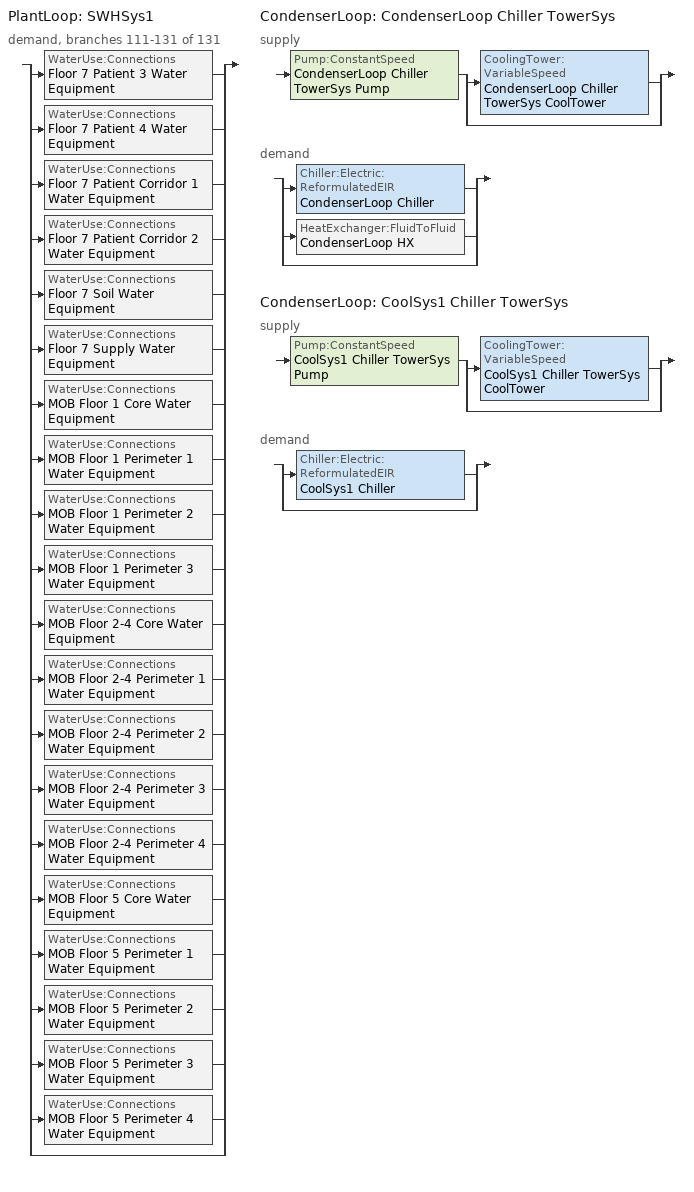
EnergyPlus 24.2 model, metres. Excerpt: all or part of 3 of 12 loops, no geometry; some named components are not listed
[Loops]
PlantLoop 'SWHSys1'
 demand, branches 111-131 of 131: split
  | WaterUse:Connections 'Floor 7 Patient 3 Water Equipment'
  | WaterUse:Connections 'Floor 7 Patient 4 Water Equipment'
  | WaterUse:Connections 'Floor 7 Patient Corridor 1 Water Equipment'
  | WaterUse:Connections 'Floor 7 Patient Corridor 2 Water Equipment'
  | WaterUse:Connections 'Floor 7 Soil Water Equipment'
  | WaterUse:Connections 'Floor 7 Supply Water Equipment'
  | WaterUse:Connections 'MOB Floor 1 Core Water Equipment'
  | WaterUse:Connections 'MOB Floor 1 Perimeter 1 Water Equipment'
  | WaterUse:Connections 'MOB Floor 1 Perimeter 2 Water Equipment'
  | WaterUse:Connections 'MOB Floor 1 Perimeter 3 Water Equipment'
  | WaterUse:Connections 'MOB Floor 2-4 Core Water Equipment'
  | WaterUse:Connections 'MOB Floor 2-4 Perimeter 1 Water Equipment'
  | WaterUse:Connections 'MOB Floor 2-4 Perimeter 2 Water Equipment'
  | WaterUse:Connections 'MOB Floor 2-4 Perimeter 3 Water Equipment'
  | WaterUse:Connections 'MOB Floor 2-4 Perimeter 4 Water Equipment'
  | WaterUse:Connections 'MOB Floor 5 Core Water Equipment'
  | WaterUse:Connections 'MOB Floor 5 Perimeter 1 Water Equipment'
  | WaterUse:Connections 'MOB Floor 5 Perimeter 2 Water Equipment'
  | WaterUse:Connections 'MOB Floor 5 Perimeter 3 Water Equipment'
  | WaterUse:Connections 'MOB Floor 5 Perimeter 4 Water Equipment'
  | bypass
CondenserLoop 'CondenserLoop Chiller TowerSys'
 supply: Pump:ConstantSpeed 'CondenserLoop Chiller TowerSys Pump' > split
  | CoolingTower:VariableSpeed 'CondenserLoop Chiller TowerSys CoolTower'
  | bypass
 demand: split
  | Chiller:Electric:ReformulatedEIR 'CondenserLoop Chiller'
  | HeatExchanger:FluidToFluid 'CondenserLoop HX'
  | bypass
CondenserLoop 'CoolSys1 Chiller TowerSys'
 supply: Pump:ConstantSpeed 'CoolSys1 Chiller TowerSys Pump' > split
  | CoolingTower:VariableSpeed 'CoolSys1 Chiller TowerSys CoolTower'
  | bypass
 demand: split
  | Chiller:Electric:ReformulatedEIR 'CoolSys1 Chiller'
  | bypass
[CondenserEquipmentList]
CondenserLoop Chiller TowerSys Equipment List: CondenserLoop Chiller TowerSys CoolTower, CoolingTower:VariableSpeed
CoolSys1 Chiller TowerSys Equipment List: CoolSys1 Chiller TowerSys CoolTower, CoolingTower:VariableSpeed
[CondenserEquipmentOperationSchemes] Control scheme 1 schedule=PlantOnSched
Name | Control scheme 1
CondenserLoop Chiller TowerSys Loop Operation Scheme List | CondenserLoop Chiller TowerSys Operation Scheme
CoolSys1 Chiller TowerSys Loop Operation Scheme List | CoolSys1 Chiller TowerSys Operation Scheme
[CondenserLoop] Condenser loop volume=Autocalculate; Fluid type=Water; Load distribution scheme=SequentialLoad; Maximum loop flow rate=Autosize; Maximum loop temperature=80; Minimum loop flow rate=0; Minimum loop temperature=5
Name | Condenser equipment operation scheme
CondenserLoop Chiller TowerSys | CondenserLoop Chiller TowerSys Loop Operation Scheme List
CoolSys1 Chiller TowerSys | CoolSys1 Chiller TowerSys Loop Operation Scheme List
[CoolingTower:VariableSpeed] Basin heater capacity=0; Basin heater setpoint temperature=2; Blowdown calculation mode=ConcentrationRatio; Blowdown concentration ratio=3; Design air flow rate=Autosize; Design approach temperature=3.8889; Design fan power=Autosize; Design inlet air wet bulb temperature=25.5556; Design range temperature=5.5556; Design water flow rate=Autosize; Drift loss percent=0.008; Evaporation loss factor=0.2; Evaporation loss mode=SaturatedExit; Fraction of tower capacity in free convection regime=0.125; Minimum air flow rate ratio=0.2; Model type=CoolToolsCrossFlow; Sizing factor=1
Name | Fan power ratio function of air flow rate ratio curve
CondenserLoop Chiller TowerSys CoolTower | CondenserLoop Chiller TowerSys CoolTowerFanRatioCurve
CoolSys1 Chiller TowerSys CoolTower | CoolSys1 Chiller TowerSys CoolTowerFanRatioCurve
[PlantEquipmentOperation:CoolingLoad] Load range 1 lower limit=0; Load range 1 upper limit=1e+12
Name | Range 1 equipment list
CondenserLoop Chiller TowerSys Operation Scheme | CondenserLoop Chiller TowerSys Equipment List
CoolSys1 Chiller TowerSys Operation Scheme | CoolSys1 Chiller TowerSys Equipment List
[Pump:ConstantSpeed] Design flow rate=Autosize; Design power consumption=Autosize; Design pump head=179352; Fraction of motor inefficiencies to fluid stream=0; Motor efficiency=0.87; Pump control type=Intermittent
CondenserLoop Chiller TowerSys Pump; CoolSys1 Chiller TowerSys Pump
[SetpointManager:FollowOutdoorAirTemperature]
MyCondenserControl: Control variable=Temperature; Maximum setpoint temperature=80; Minimum setpoint temperature=-20; Offset temperature difference=0; Reference temperature type=OutdoorAirWetBulb; Setpoint node or nodelist=CoolSys1 Chiller TowerSys Supply Outlet Node
[SetpointManager:Scheduled]
CondenserLoop Chiller TowerSys Loop Setpoint Manager: Control variable=Temperature; Schedule=CondenserLoop Chiller TowerSys Loop Temperature Schedule; Setpoint node or nodelist=CondenserLoop Chiller TowerSys Supply Outlet Node
[Sizing:Plant] Loop design temperature difference=5.6; Loop type=Condenser
Name | Design loop exit temperature
CoolSys1 Chiller TowerSys | 29.4
CondenserLoop Chiller TowerSys | 30
[WaterUse:Connections]
Name | Water use equipment name 1
Floor 7 Patient 3 Water Equipment | Floor 7 Patient 3 Water Equipment
Floor 7 Patient 4 Water Equipment | Floor 7 Patient 4 Water Equipment
Floor 7 Patient Corridor 1 Water Equipment | Floor 7 Patient Corridor 1 Water Equipment
Floor 7 Patient Corridor 2 Water Equipment | Floor 7 Patient Corridor 2 Water Equipment
Floor 7 Soil Water Equipment | Floor 7 Soil Water Equipment
Floor 7 Supply Water Equipment | Floor 7 Supply Water Equipment
MOB Floor 1 Core Water Equipment | MOB Floor 1 Core Water Equipment
MOB Floor 1 Perimeter 1 Water Equipment | MOB Floor 1 Perimeter 1 Water Equipment
MOB Floor 1 Perimeter 2 Water Equipment | MOB Floor 1 Perimeter 2 Water Equipment
MOB Floor 1 Perimeter 3 Water Equipment | MOB Floor 1 Perimeter 3 Water Equipment
MOB Floor 2-4 Core Water Equipment | MOB Floor 2-4 Core Water Equipment
MOB Floor 2-4 Perimeter 1 Water Equipment | MOB Floor 2-4 Perimeter 1 Water Equipment
MOB Floor 2-4 Perimeter 2 Water Equipment | MOB Floor 2-4 Perimeter 2 Water Equipment
MOB Floor 2-4 Perimeter 3 Water Equipment | MOB Floor 2-4 Perimeter 3 Water Equipment
MOB Floor 2-4 Perimeter 4 Water Equipment | MOB Floor 2-4 Perimeter 4 Water Equipment
MOB Floor 5 Core Water Equipment | MOB Floor 5 Core Water Equipment
MOB Floor 5 Perimeter 1 Water Equipment | MOB Floor 5 Perimeter 1 Water Equipment
MOB Floor 5 Perimeter 2 Water Equipment | MOB Floor 5 Perimeter 2 Water Equipment
MOB Floor 5 Perimeter 3 Water Equipment | MOB Floor 5 Perimeter 3 Water Equipment
MOB Floor 5 Perimeter 4 Water Equipment | MOB Floor 5 Perimeter 4 Water Equipment
[WaterUse:Equipment]
Name | Zone | Flow rate fraction schedule | Hot water supply temperature schedule | Latent fraction schedule | Peak flow rate | Sensible fraction schedule | Target temperature schedule
Floor 7 Patient 3 Water Equipment | Floor 7 Patient 3 | PATIENT_SWH_SCH | Floor 7 Patient 3 Water Equipment Hot Supply Temp Sched | Floor 7 Patient 3 Water Equipment Latent fract sched | 1.93478e-05 | Floor 7 Patient 3 Water Equipment Sensible fract sched | Floor 7 Patient 3 Water Equipment Temp Sched
Floor 7 Patient 4 Water Equipment | Floor 7 Patient 4 | PATIENT_SWH_SCH | Floor 7 Patient 4 Water Equipment Hot Supply Temp Sched | Floor 7 Patient 4 Water Equipment Latent fract sched | 1.93478e-05 | Floor 7 Patient 4 Water Equipment Sensible fract sched | Floor 7 Patient 4 Water Equipment Temp Sched
Floor 7 Patient Corridor 1 Water Equipment | Floor 7 Patient Corridor 1 | BLDG_OCC_SCH_24_7 | Floor 7 Patient Corridor 1 Water Equipment Hot Supply Temp Sched | Floor 7 Patient Corridor 1 Water Equipment Latent fract sched | 0 | Floor 7 Patient Corridor 1 Water Equipment Sensible fract sched | Floor 7 Patient Corridor 1 Water Equipment Temp Sched
Floor 7 Patient Corridor 2 Water Equipment | Floor 7 Patient Corridor 2 | BLDG_OCC_SCH_24_7 | Floor 7 Patient Corridor 2 Water Equipment Hot Supply Temp Sched | Floor 7 Patient Corridor 2 Water Equipment Latent fract sched | 0 | Floor 7 Patient Corridor 2 Water Equipment Sensible fract sched | Floor 7 Patient Corridor 2 Water Equipment Temp Sched
Floor 7 Soil Water Equipment | Floor 7 Soil | BLDG_OCC_SCH_24_7 | Floor 7 Soil Water Equipment Hot Supply Temp Sched | Floor 7 Soil Water Equipment Latent fract sched | 3.98327e-06 | Floor 7 Soil Water Equipment Sensible fract sched | Floor 7 Soil Water Equipment Temp Sched
Floor 7 Supply Water Equipment | Floor 7 Supply | BLDG_OCC_SCH_24_7 | Floor 7 Supply Water Equipment Hot Supply Temp Sched | Floor 7 Supply Water Equipment Latent fract sched | 0 | Floor 7 Supply Water Equipment Sensible fract sched | Floor 7 Supply Water Equipment Temp Sched
MOB Floor 1 Core Water Equipment | MOB Floor 1 Core | BLDG_OCC_SCH_OFFICE | MOB Floor 1 Core Water Equipment Hot Supply Temp Sched | MOB Floor 1 Core Water Equipment Latent fract sched | 7.2675e-07 | MOB Floor 1 Core Water Equipment Sensible fract sched | MOB Floor 1 Core Water Equipment Temp Sched
MOB Floor 1 Perimeter 1 Water Equipment | MOB Floor 1 Perimeter 1 | BLDG_OCC_SCH_OFFICE | MOB Floor 1 Perimeter 1 Water Equipment Hot Supply Temp Sched | MOB Floor 1 Perimeter 1 Water Equipment Latent fract sched | 1.20685e-07 | MOB Floor 1 Perimeter 1 Water Equipment Sensible fract sched | MOB Floor 1 Perimeter 1 Water Equipment Temp Sched
MOB Floor 1 Perimeter 2 Water Equipment | MOB Floor 1 Perimeter 2 | BLDG_OCC_SCH_OFFICE | MOB Floor 1 Perimeter 2 Water Equipment Hot Supply Temp Sched | MOB Floor 1 Perimeter 2 Water Equipment Latent fract sched | 8.70517e-08 | MOB Floor 1 Perimeter 2 Water Equipment Sensible fract sched | MOB Floor 1 Perimeter 2 Water Equipment Temp Sched
MOB Floor 1 Perimeter 3 Water Equipment | MOB Floor 1 Perimeter 3 | BLDG_OCC_SCH_OFFICE | MOB Floor 1 Perimeter 3 Water Equipment Hot Supply Temp Sched | MOB Floor 1 Perimeter 3 Water Equipment Latent fract sched | 1.20685e-07 | MOB Floor 1 Perimeter 3 Water Equipment Sensible fract sched | MOB Floor 1 Perimeter 3 Water Equipment Temp Sched
MOB Floor 2-4 Core Water Equipment | MOB Floor 2-4 Core | BLDG_OCC_SCH_OFFICE | MOB Floor 2-4 Core Water Equipment Hot Supply Temp Sched | MOB Floor 2-4 Core Water Equipment Latent fract sched | 6.51569e-07 | MOB Floor 2-4 Core Water Equipment Sensible fract sched | MOB Floor 2-4 Core Water Equipment Temp Sched
MOB Floor 2-4 Perimeter 1 Water Equipment | MOB Floor 2-4 Perimeter 1 | BLDG_OCC_SCH_OFFICE | MOB Floor 2-4 Perimeter 1 Water Equipment Hot Supply Temp Sched | MOB Floor 2-4 Perimeter 1 Water Equipment Latent fract sched | 1.1475e-07 | MOB Floor 2-4 Perimeter 1 Water Equipment Sensible fract sched | MOB Floor 2-4 Perimeter 1 Water Equipment Temp Sched
MOB Floor 2-4 Perimeter 2 Water Equipment | MOB Floor 2-4 Perimeter 2 | BLDG_OCC_SCH_OFFICE | MOB Floor 2-4 Perimeter 2 Water Equipment Hot Supply Temp Sched | MOB Floor 2-4 Perimeter 2 Water Equipment Latent fract sched | 8.70517e-08 | MOB Floor 2-4 Perimeter 2 Water Equipment Sensible fract sched | MOB Floor 2-4 Perimeter 2 Water Equipment Temp Sched
MOB Floor 2-4 Perimeter 3 Water Equipment | MOB Floor 2-4 Perimeter 3 | BLDG_OCC_SCH_OFFICE | MOB Floor 2-4 Perimeter 3 Water Equipment Hot Supply Temp Sched | MOB Floor 2-4 Perimeter 3 Water Equipment Latent fract sched | 1.1475e-07 | MOB Floor 2-4 Perimeter 3 Water Equipment Sensible fract sched | MOB Floor 2-4 Perimeter 3 Water Equipment Temp Sched
MOB Floor 2-4 Perimeter 4 Water Equipment | MOB Floor 2-4 Perimeter 4 | BLDG_OCC_SCH_OFFICE | MOB Floor 2-4 Perimeter 4 Water Equipment Hot Supply Temp Sched | MOB Floor 2-4 Perimeter 4 Water Equipment Latent fract sched | 8.70517e-08 | MOB Floor 2-4 Perimeter 4 Water Equipment Sensible fract sched | MOB Floor 2-4 Perimeter 4 Water Equipment Temp Sched
MOB Floor 5 Core Water Equipment | MOB Floor 5 Core | BLDG_OCC_SCH_OFFICE | MOB Floor 5 Core Water Equipment Hot Supply Temp Sched | MOB Floor 5 Core Water Equipment Latent fract sched | 6.51569e-07 | MOB Floor 5 Core Water Equipment Sensible fract sched | MOB Floor 5 Core Water Equipment Temp Sched
MOB Floor 5 Perimeter 1 Water Equipment | MOB Floor 5 Perimeter 1 | BLDG_OCC_SCH_OFFICE | MOB Floor 5 Perimeter 1 Water Equipment Hot Supply Temp Sched | MOB Floor 5 Perimeter 1 Water Equipment Latent fract sched | 1.1475e-07 | MOB Floor 5 Perimeter 1 Water Equipment Sensible fract sched | MOB Floor 5 Perimeter 1 Water Equipment Temp Sched
MOB Floor 5 Perimeter 2 Water Equipment | MOB Floor 5 Perimeter 2 | BLDG_OCC_SCH_OFFICE | MOB Floor 5 Perimeter 2 Water Equipment Hot Supply Temp Sched | MOB Floor 5 Perimeter 2 Water Equipment Latent fract sched | 8.70517e-08 | MOB Floor 5 Perimeter 2 Water Equipment Sensible fract sched | MOB Floor 5 Perimeter 2 Water Equipment Temp Sched
MOB Floor 5 Perimeter 3 Water Equipment | MOB Floor 5 Perimeter 3 | BLDG_OCC_SCH_OFFICE | MOB Floor 5 Perimeter 3 Water Equipment Hot Supply Temp Sched | MOB Floor 5 Perimeter 3 Water Equipment Latent fract sched | 1.1475e-07 | MOB Floor 5 Perimeter 3 Water Equipment Sensible fract sched | MOB Floor 5 Perimeter 3 Water Equipment Temp Sched
MOB Floor 5 Perimeter 4 Water Equipment | MOB Floor 5 Perimeter 4 | BLDG_OCC_SCH_OFFICE | MOB Floor 5 Perimeter 4 Water Equipment Hot Supply Temp Sched | MOB Floor 5 Perimeter 4 Water Equipment Latent fract sched | 8.70517e-08 | MOB Floor 5 Perimeter 4 Water Equipment Sensible fract sched | MOB Floor 5 Perimeter 4 Water Equipment Temp Sched
[Curve:Cubic] Maximum value of x=1; Minimum value of x=0.15; Coefficient1 constant=-0.0093; Coefficient2 x=0.0512; Coefficient3 x 2=-0.0838; Coefficient4 x 3=1.0419
CondenserLoop Chiller TowerSys CoolTowerFanRatioCurve; CoolSys1 Chiller TowerSys CoolTowerFanRatioCurve
[Schedule:Compact]
BLDG_OCC_SCH_24_7: Through: 12/31, For: WinterDesignDay, Until: 24:00, 0, For: AllOtherDays, Until: 04:00, 0.4, Until: 06:00, 0.65, Until: 18:00, 0.9, Until: 22:00, 0.65, Until: 24:00, 0.4
BLDG_OCC_SCH_OFFICE: Through: 12/31, For: SummerDesignDay, Until: 06:00, 0, Until: 22:00, 1, Until: 24:00, 0.05, For: WinterDesignDay, Until: 24:00, 0, For: Weekdays, Until: 05:00, 0, Until: 06:00, 0.1, Until: 07:00, 0.2, Until: 12:00, 0.95, Until: 13:00, 0.5, Until: 17:00, 0.95, Until: 19:00, 0.3, Until: 20:00, 0.1, Until: 24:00, 0.05, For: Saturday, Until: 06:00, 0, Until: 08:00, 0.1, Until: 12:00, 0.3, Until: 17:00, 0.1, Until: 24:00, 0, For: AllOtherDays, Until: 24:00, 0
CondenserLoop Chiller TowerSys Loop Temperature Schedule: Through: 12/31, For: AllDays, Until: 24:00, 30
Floor 7 Patient 3 Water Equipment Hot Supply Temp Sched; Floor 7 Patient 4 Water Equipment Hot Supply Temp Sched; Floor 7 Patient Corridor 1 Water Equipment Hot Supply Temp Sched; Floor 7 Patient Corridor 2 Water Equipment Hot Supply Temp Sched; Floor 7 Soil Water Equipment Hot Supply Temp Sched; Floor 7 Supply Water Equipment Hot Supply Temp Sched; MOB Floor 1 Core Water Equipment Hot Supply Temp Sched; MOB Floor 1 Perimeter 1 Water Equipment Hot Supply Temp Sched; MOB Floor 1 Perimeter 2 Water Equipment Hot Supply Temp Sched; MOB Floor 1 Perimeter 3 Water Equipment Hot Supply Temp Sched; MOB Floor 2-4 Core Water Equipment Hot Supply Temp Sched; MOB Floor 2-4 Perimeter 1 Water Equipment Hot Supply Temp Sched; MOB Floor 2-4 Perimeter 2 Water Equipment Hot Supply Temp Sched; MOB Floor 2-4 Perimeter 3 Water Equipment Hot Supply Temp Sched; MOB Floor 2-4 Perimeter 4 Water Equipment Hot Supply Temp Sched; MOB Floor 5 Core Water Equipment Hot Supply Temp Sched; MOB Floor 5 Perimeter 1 Water Equipment Hot Supply Temp Sched; MOB Floor 5 Perimeter 2 Water Equipment Hot Supply Temp Sched; MOB Floor 5 Perimeter 3 Water Equipment Hot Supply Temp Sched; MOB Floor 5 Perimeter 4 Water Equipment Hot Supply Temp Sched: Through: 12/31, For: AllDays, Until: 24:00, 55
Floor 7 Patient 3 Water Equipment Latent fract sched; Floor 7 Patient 4 Water Equipment Latent fract sched; Floor 7 Patient Corridor 1 Water Equipment Latent fract sched; Floor 7 Patient Corridor 2 Water Equipment Latent fract sched; Floor 7 Soil Water Equipment Latent fract sched; Floor 7 Supply Water Equipment Latent fract sched; MOB Floor 1 Core Water Equipment Latent fract sched; MOB Floor 1 Perimeter 1 Water Equipment Latent fract sched; MOB Floor 1 Perimeter 2 Water Equipment Latent fract sched; MOB Floor 1 Perimeter 3 Water Equipment Latent fract sched; MOB Floor 2-4 Core Water Equipment Latent fract sched; MOB Floor 2-4 Perimeter 1 Water Equipment Latent fract sched; MOB Floor 2-4 Perimeter 2 Water Equipment Latent fract sched; MOB Floor 2-4 Perimeter 3 Water Equipment Latent fract sched; MOB Floor 2-4 Perimeter 4 Water Equipment Latent fract sched; MOB Floor 5 Core Water Equipment Latent fract sched; MOB Floor 5 Perimeter 1 Water Equipment Latent fract sched; MOB Floor 5 Perimeter 2 Water Equipment Latent fract sched; MOB Floor 5 Perimeter 3 Water Equipment Latent fract sched; MOB Floor 5 Perimeter 4 Water Equipment Latent fract sched: Through: 12/31, For: AllDays, Until: 24:00, 0.05
Floor 7 Patient 3 Water Equipment Sensible fract sched; Floor 7 Patient 4 Water Equipment Sensible fract sched; Floor 7 Patient Corridor 1 Water Equipment Sensible fract sched; Floor 7 Patient Corridor 2 Water Equipment Sensible fract sched; Floor 7 Soil Water Equipment Sensible fract sched; Floor 7 Supply Water Equipment Sensible fract sched; MOB Floor 1 Core Water Equipment Sensible fract sched; MOB Floor 1 Perimeter 1 Water Equipment Sensible fract sched; MOB Floor 1 Perimeter 2 Water Equipment Sensible fract sched; MOB Floor 1 Perimeter 3 Water Equipment Sensible fract sched; MOB Floor 2-4 Core Water Equipment Sensible fract sched; MOB Floor 2-4 Perimeter 1 Water Equipment Sensible fract sched; MOB Floor 2-4 Perimeter 2 Water Equipment Sensible fract sched; MOB Floor 2-4 Perimeter 3 Water Equipment Sensible fract sched; MOB Floor 2-4 Perimeter 4 Water Equipment Sensible fract sched; MOB Floor 5 Core Water Equipment Sensible fract sched; MOB Floor 5 Perimeter 1 Water Equipment Sensible fract sched; MOB Floor 5 Perimeter 2 Water Equipment Sensible fract sched; MOB Floor 5 Perimeter 3 Water Equipment Sensible fract sched; MOB Floor 5 Perimeter 4 Water Equipment Sensible fract sched: Through: 12/31, For: AllDays, Until: 24:00, 0.2
Floor 7 Patient 3 Water Equipment Temp Sched; Floor 7 Patient 4 Water Equipment Temp Sched: Through: 12/31, For: AllDays, Until: 24:00, 43.33
Floor 7 Patient Corridor 1 Water Equipment Temp Sched; Floor 7 Patient Corridor 2 Water Equipment Temp Sched; Floor 7 Soil Water Equipment Temp Sched; Floor 7 Supply Water Equipment Temp Sched; MOB Floor 1 Core Water Equipment Temp Sched; MOB Floor 1 Perimeter 1 Water Equipment Temp Sched; MOB Floor 1 Perimeter 2 Water Equipment Temp Sched; MOB Floor 1 Perimeter 3 Water Equipment Temp Sched; MOB Floor 2-4 Core Water Equipment Temp Sched; MOB Floor 2-4 Perimeter 1 Water Equipment Temp Sched; MOB Floor 2-4 Perimeter 2 Water Equipment Temp Sched; MOB Floor 2-4 Perimeter 3 Water Equipment Temp Sched; MOB Floor 2-4 Perimeter 4 Water Equipment Temp Sched; MOB Floor 5 Core Water Equipment Temp Sched; MOB Floor 5 Perimeter 1 Water Equipment Temp Sched; MOB Floor 5 Perimeter 2 Water Equipment Temp Sched; MOB Floor 5 Perimeter 3 Water Equipment Temp Sched; MOB Floor 5 Perimeter 4 Water Equipment Temp Sched: Through: 12/31, For: AllDays, Until: 24:00, 48.89
PATIENT_SWH_SCH: Through: 12/31, For: WinterDesignDay, Until: 24:00, 0, For: AllOtherDays, Until: 05:00, 0.0133, Until: 06:00, 0.0167, Until: 07:00, 0.02, Until: 09:00, 0.0267, Until: 11:00, 0.15, Until: 12:00, 0.0267, Until: 16:00, 0.0333, Until: 17:00, 0.15, Until: 18:00, 0.0533, Until: 19:00, 0.0467, Until: 20:00, 0.0333, Until: 21:00, 0.03, Until: 22:00, 0.0267, Until: 23:00, 0.0233, Until: 24:00, 0.02
PlantOnSched: Through: 12/31, For: AllDays, Until: 24:00, 1
